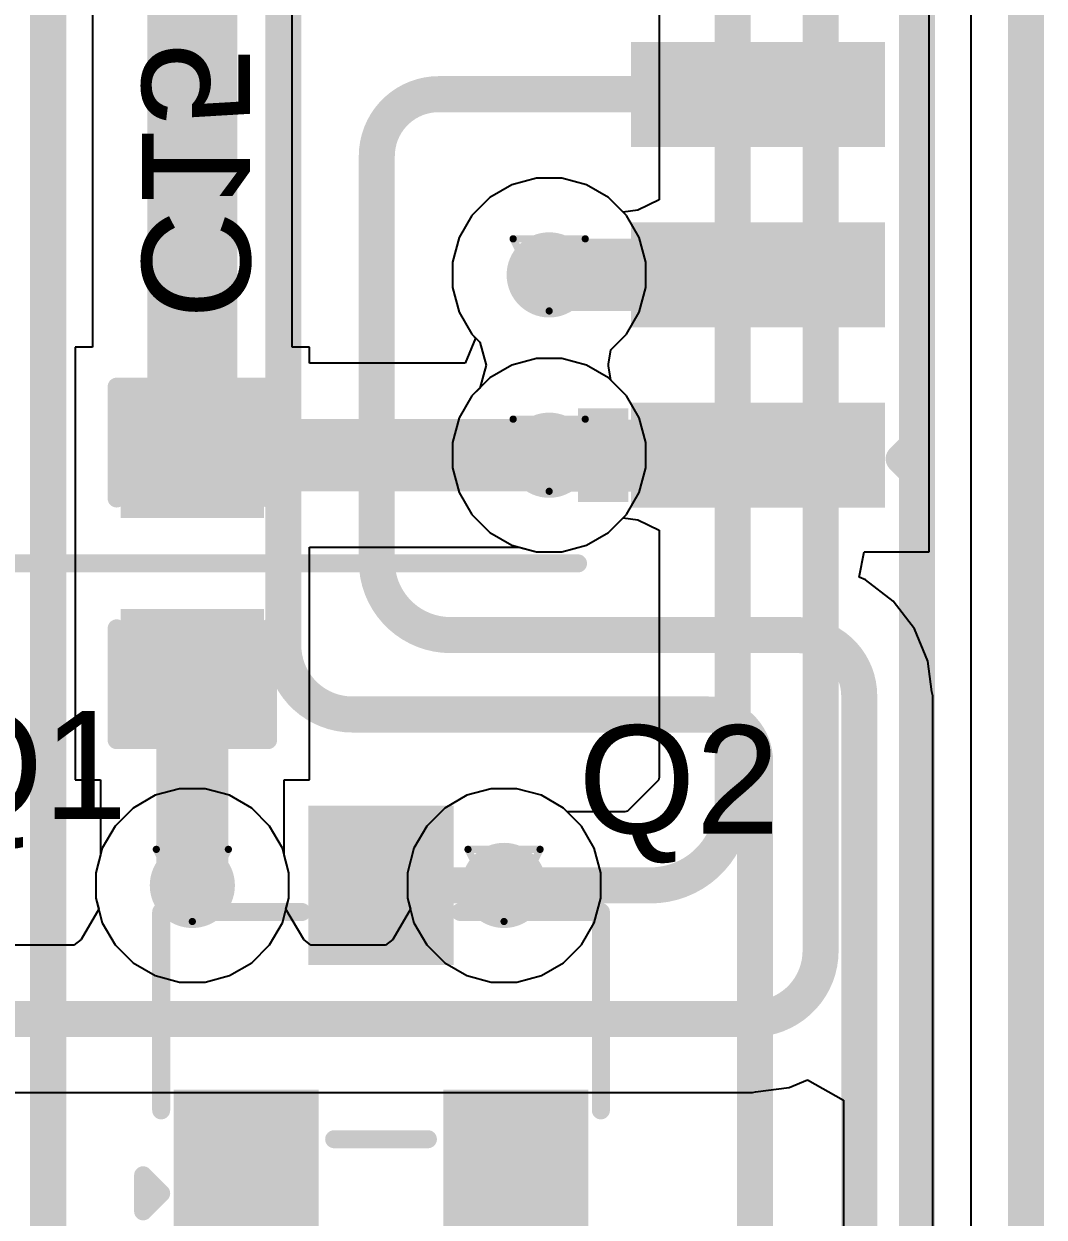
# Model space of a CAD drawing. Header units: inches. Extents: x 0 to 35.2, y -0.7 to 15.9.
# Drawn here: x 2.2652 to 2.5483, y 0.5126 to 0.8435 of the extents above; entities that cross this region are included whole.
import ezdxf

# ---------------------------------------------------------------- set-up
doc = ezdxf.new("R2010")
doc.units = ezdxf.units.IN
doc.header["$MEASUREMENT"] = 0
for name, color, linetype in [('Bottom Layer', 5, 'Continuous'), ('Bottom Overlay', 54, 'Continuous'), ('Bottom Paste', 16, 'Continuous'), ('Bottom Solder', 6, 'Continuous'), ('Drill Drawing', 1, 'Continuous'), ('GND1', 16, 'Continuous'), ('GND2', 76, 'Continuous'), ('Mechanical 6', 56, 'Continuous'), ('Top Layer', 1, 'Continuous'), ('Top Overlay', 2, 'Continuous'), ('Top Paste', 8, 'Continuous'), ('Top Solder', 216, 'Continuous'), ('Via Holes', 16, 'Continuous')]:
    doc.layers.add(name, color=color, linetype=linetype)
doc.styles.add('Arial', font='', dxfattribs={"height": 0.2})
doc.styles.get('Arial').set_extended_font_data('Arial')

# ---------------------------------------------------------------- blocks, each defined once
blk = doc.blocks.new('SOIC_16_300____23')
at = {"layer": 'Top Layer'}
for points in [[(-0.22441, 0.18681), (-0.15945, 0.18681), (-0.15945, 0.16319), (-0.22441, 0.16319)], [(-0.22441, 0.13681), (-0.15945, 0.13681), (-0.15945, 0.11319), (-0.22441, 0.11319)], [(-0.22441, 0.08681), (-0.15945, 0.08681), (-0.15945, 0.06319), (-0.22441, 0.06319)]]:
    blk.add_hatch(color=1, dxfattribs=at).paths.add_polyline_path(points)
at = {"layer": 'Top Overlay'}
blk.add_hatch(color=2, dxfattribs=at).paths.add_polyline_path([(-0.156, 0.162), (-0.142, 0.162), (-0.142, 0.188), (-0.156, 0.188)])
at = {"layer": 'Top Paste'}
for points in [[(-0.22441, 0.18681), (-0.15945, 0.18681), (-0.15945, 0.16319), (-0.22441, 0.16319)], [(-0.22441, 0.13681), (-0.15945, 0.13681), (-0.15945, 0.11319), (-0.22441, 0.11319)], [(-0.22441, 0.08681), (-0.15945, 0.08681), (-0.15945, 0.06319), (-0.22441, 0.06319)]]:
    blk.add_hatch(color=8, dxfattribs=at).paths.add_polyline_path(points)
at = {"layer": 'Top Solder'}
for points in [[(-0.22717, 0.18957), (-0.15669, 0.18957), (-0.15669, 0.16043), (-0.22717, 0.16043)], [(-0.22717, 0.13957), (-0.15669, 0.13957), (-0.15669, 0.11043), (-0.22717, 0.11043)], [(-0.22717, 0.08957), (-0.15669, 0.08957), (-0.15669, 0.06043), (-0.22717, 0.06043)]]:
    blk.add_hatch(color=216, dxfattribs=at).paths.add_polyline_path(points)
at = {"layer": 'Top Overlay'}
for points in [[(0.151, 0.205, 0.005, 0.005, 0), (-0.142, 0.205, 0.005, 0.005, 0)], [(-0.2313, 0.176, 0.00787, 0.00787, 0), (-0.2363, 0.181, 0.00787, 0.00787, 0)], [(-0.2363, 0.181, 0.00787, 0.00787, 0), (-0.2363, 0.171, 0.00787, 0.00787, 0)], [(-0.2313, 0.176, 0.00787, 0.00787, 0), (-0.2363, 0.171, 0.00787, 0.00787, 0)]]:
    blk.add_lwpolyline(points, format="xyseb", dxfattribs=at)
for points in [[(-0.14325, 0.205, 0.0025, 0.0025, 1), (-0.14075, 0.205, 0.0025, 0.0025, 1)], [(-0.23827, 0.181, 0.00394, 0.00394, 1), (-0.23433, 0.181, 0.00394, 0.00394, 1)], [(-0.23827, 0.181, 0.00394, 0.00394, 1), (-0.23433, 0.181, 0.00394, 0.00394, 1)], [(-0.23327, 0.176, 0.00394, 0.00394, 1), (-0.22933, 0.176, 0.00394, 0.00394, 1)], [(-0.23327, 0.176, 0.00394, 0.00394, 1), (-0.22933, 0.176, 0.00394, 0.00394, 1)], [(-0.23827, 0.171, 0.00394, 0.00394, 1), (-0.23433, 0.171, 0.00394, 0.00394, 1)], [(-0.23827, 0.171, 0.00394, 0.00394, 1), (-0.23433, 0.171, 0.00394, 0.00394, 1)]]:
    blk.add_lwpolyline(points, format="xyseb", close=True, dxfattribs=at)
blk = doc.blocks.new('SOT_23_105')
at = {"layer": 'Top Layer'}
for points in [[(-0.01614, 0.05748), (0.01614, 0.05748), (0.01614, 0.02126), (-0.01614, 0.02126)], [(-0.05354, -0.02126), (-0.02126, -0.02126), (-0.02126, -0.05748), (-0.05354, -0.05748)], [(0.02126, -0.02126), (0.05354, -0.02126), (0.05354, -0.05748), (0.02126, -0.05748)]]:
    blk.add_hatch(color=1, dxfattribs=at).paths.add_polyline_path(points)
at = {"layer": 'Top Paste'}
for points in [[(-0.01614, 0.05748), (0.01614, 0.05748), (0.01614, 0.02126), (-0.01614, 0.02126)], [(-0.05354, -0.02126), (-0.02126, -0.02126), (-0.02126, -0.05748), (-0.05354, -0.05748)], [(0.02126, -0.02126), (0.05354, -0.02126), (0.05354, -0.05748), (0.02126, -0.05748)]]:
    blk.add_hatch(color=8, dxfattribs=at).paths.add_polyline_path(points)
at = {"layer": 'Top Solder'}
for points in [[(-0.02014, 0.06148), (0.02014, 0.06148), (0.02014, 0.01726), (-0.02014, 0.01726)], [(-0.05754, -0.01726), (-0.01726, -0.01726), (-0.01726, -0.06148), (-0.05754, -0.06148)], [(0.01726, -0.01726), (0.05754, -0.01726), (0.05754, -0.06148), (0.01726, -0.06148)]]:
    blk.add_hatch(color=216, dxfattribs=at).paths.add_polyline_path(points)
at = {"layer": 'Top Overlay'}
for points in [[(-0.061, -0.023, 0.005, 0.005, 0), (-0.061, 0.032, 0.005, 0.005, 0)], [(-0.061, 0.032, 0.005, 0.005, 0), (-0.022, 0.032, 0.005, 0.005, 0)], [(0.022, 0.032, 0.005, 0.005, 0), (0.061, 0.032, 0.005, 0.005, 0)], [(0.061, -0.023, 0.005, 0.005, 0), (0.061, 0.032, 0.005, 0.005, 0)], [(-0.013, -0.031, 0.005, 0.005, 0), (0.013, -0.031, 0.005, 0.005, 0)], [(-0.066, -0.041, 0.005, 0.005, 0), (-0.061, -0.046, 0.005, 0.005, 0)], [(-0.066, -0.051, 0.005, 0.005, 0), (-0.066, -0.041, 0.005, 0.005, 0)], [(-0.066, -0.051, 0.005, 0.005, 0), (-0.061, -0.046, 0.005, 0.005, 0)]]:
    blk.add_lwpolyline(points, format="xyseb", dxfattribs=at)
for points in [[(-0.06225, 0.032, 0.0025, 0.0025, 1), (-0.05975, 0.032, 0.0025, 0.0025, 1)], [(-0.06225, 0.032, 0.0025, 0.0025, 1), (-0.05975, 0.032, 0.0025, 0.0025, 1)], [(-0.02325, 0.032, 0.0025, 0.0025, 1), (-0.02075, 0.032, 0.0025, 0.0025, 1)], [(0.02075, 0.032, 0.0025, 0.0025, 1), (0.02325, 0.032, 0.0025, 0.0025, 1)], [(0.05975, 0.032, 0.0025, 0.0025, 1), (0.06225, 0.032, 0.0025, 0.0025, 1)], [(0.05975, 0.032, 0.0025, 0.0025, 1), (0.06225, 0.032, 0.0025, 0.0025, 1)], [(-0.06225, -0.023, 0.0025, 0.0025, 1), (-0.05975, -0.023, 0.0025, 0.0025, 1)], [(0.05975, -0.023, 0.0025, 0.0025, 1), (0.06225, -0.023, 0.0025, 0.0025, 1)], [(-0.01425, -0.031, 0.0025, 0.0025, 1), (-0.01175, -0.031, 0.0025, 0.0025, 1)], [(0.01175, -0.031, 0.0025, 0.0025, 1), (0.01425, -0.031, 0.0025, 0.0025, 1)], [(-0.06725, -0.041, 0.0025, 0.0025, 1), (-0.06475, -0.041, 0.0025, 0.0025, 1)], [(-0.06725, -0.041, 0.0025, 0.0025, 1), (-0.06475, -0.041, 0.0025, 0.0025, 1)], [(-0.06225, -0.046, 0.0025, 0.0025, 1), (-0.05975, -0.046, 0.0025, 0.0025, 1)], [(-0.06225, -0.046, 0.0025, 0.0025, 1), (-0.05975, -0.046, 0.0025, 0.0025, 1)], [(-0.06725, -0.051, 0.0025, 0.0025, 1), (-0.06475, -0.051, 0.0025, 0.0025, 1)], [(-0.06725, -0.051, 0.0025, 0.0025, 1), (-0.06475, -0.051, 0.0025, 0.0025, 1)]]:
    blk.add_lwpolyline(points, format="xyseb", close=True, dxfattribs=at)
blk = doc.blocks.new('C___0603_B_173')
at = {"layer": 'Bottom Layer'}
for points in [[(-0.045, -0.0175), (-0.045, 0.0175), (-0.015, 0.0175), (-0.015, -0.0175)], [(0.015, -0.0175), (0.015, 0.0175), (0.045, 0.0175), (0.045, -0.0175)]]:
    blk.add_hatch(color=5, dxfattribs=at).paths.add_polyline_path(points)
at = {"layer": 'Bottom Paste'}
for points in [[(-0.045, -0.0175), (-0.045, 0.0175), (-0.015, 0.0175), (-0.015, -0.0175)], [(0.015, -0.0175), (0.015, 0.0175), (0.045, 0.0175), (0.045, -0.0175)]]:
    blk.add_hatch(color=16, dxfattribs=at).paths.add_polyline_path(points)
at = {"layer": 'Bottom Solder'}
for points in [[(-0.04736, -0.01986), (-0.04736, 0.01986), (-0.01264, 0.01986), (-0.01264, -0.01986)], [(0.01264, -0.01986), (0.01264, 0.01986), (0.04736, 0.01986), (0.04736, -0.01986)]]:
    blk.add_hatch(color=6, dxfattribs=at).paths.add_polyline_path(points)
at = {"layer": 'Bottom Overlay'}
for points in [[(-0.049, 0.021, 0.005, 0.005, 0), (-0.049, -0.021, 0.005, 0.005, 0)], [(-0.049, 0.021, 0.005, 0.005, 0), (-0.018, 0.021, 0.005, 0.005, 0)], [(0.018, 0.021, 0.005, 0.005, 0), (0.049, 0.021, 0.005, 0.005, 0)], [(0.049, 0.021, 0.005, 0.005, 0), (0.049, -0.021, 0.005, 0.005, 0)], [(-0.049, -0.021, 0.005, 0.005, 0), (-0.018, -0.021, 0.005, 0.005, 0)], [(0.018, -0.021, 0.005, 0.005, 0), (0.049, -0.021, 0.005, 0.005, 0)]]:
    blk.add_lwpolyline(points, format="xyseb", dxfattribs=at)
for points in [[(-0.05025, 0.021, 0.0025, 0.0025, 1), (-0.04775, 0.021, 0.0025, 0.0025, 1)], [(-0.05025, 0.021, 0.0025, 0.0025, 1), (-0.04775, 0.021, 0.0025, 0.0025, 1)], [(-0.01925, 0.021, 0.0025, 0.0025, 1), (-0.01675, 0.021, 0.0025, 0.0025, 1)], [(0.01675, 0.021, 0.0025, 0.0025, 1), (0.01925, 0.021, 0.0025, 0.0025, 1)], [(0.04775, 0.021, 0.0025, 0.0025, 1), (0.05025, 0.021, 0.0025, 0.0025, 1)], [(0.04775, 0.021, 0.0025, 0.0025, 1), (0.05025, 0.021, 0.0025, 0.0025, 1)], [(-0.05025, -0.021, 0.0025, 0.0025, 1), (-0.04775, -0.021, 0.0025, 0.0025, 1)], [(-0.05025, -0.021, 0.0025, 0.0025, 1), (-0.04775, -0.021, 0.0025, 0.0025, 1)], [(-0.01925, -0.021, 0.0025, 0.0025, 1), (-0.01675, -0.021, 0.0025, 0.0025, 1)], [(0.01675, -0.021, 0.0025, 0.0025, 1), (0.01925, -0.021, 0.0025, 0.0025, 1)], [(0.04775, -0.021, 0.0025, 0.0025, 1), (0.05025, -0.021, 0.0025, 0.0025, 1)], [(0.04775, -0.021, 0.0025, 0.0025, 1), (0.05025, -0.021, 0.0025, 0.0025, 1)]]:
    blk.add_lwpolyline(points, format="xyseb", close=True, dxfattribs=at)

msp = doc.modelspace()

# ---------------------------------------------------------------- hatches: boundary and pattern name
at = {"layer": 'Bottom Layer'}
h = msp.add_hatch(color=5, dxfattribs=at)
edge = h.paths.add_edge_path()
edge.add_arc((2.41098, 0.77389), 0.01181, 0, 360)
h = msp.add_hatch(color=5, dxfattribs=at)
edge = h.paths.add_edge_path()
edge.add_arc((2.41098, 0.72389), 0.01181, 0, 360)
h = msp.add_hatch(color=5, dxfattribs=at)
edge = h.paths.add_edge_path()
edge.add_arc((2.31197, 0.60461), 0.01181, 0, 360)
h = msp.add_hatch(color=5, dxfattribs=at)
edge = h.paths.add_edge_path()
edge.add_arc((2.39845, 0.60461), 0.01181, 0, 360)
at = {"layer": 'GND1'}
h = msp.add_hatch(color=16, dxfattribs=at)
edge = h.paths.add_edge_path()
edge.add_arc((2.41098, 0.77389), 0.01181, 0, 360)
h = msp.add_hatch(color=16, dxfattribs=at)
edge = h.paths.add_edge_path()
edge.add_arc((2.41098, 0.72389), 0.01181, 0, 360)
h = msp.add_hatch(color=16, dxfattribs=at)
edge = h.paths.add_edge_path()
edge.add_arc((2.31197, 0.60461), 0.01181, 0, 360)
h = msp.add_hatch(color=16, dxfattribs=at)
edge = h.paths.add_edge_path()
edge.add_arc((2.39845, 0.60461), 0.01181, 0, 360)
at = {"layer": 'GND2'}
h = msp.add_hatch(color=76, dxfattribs=at)
edge = h.paths.add_edge_path()
edge.add_arc((2.41098, 0.77389), 0.01181, 0, 360)
h = msp.add_hatch(color=76, dxfattribs=at)
edge = h.paths.add_edge_path()
edge.add_arc((2.41098, 0.72389), 0.01181, 0, 360)
h = msp.add_hatch(color=76, dxfattribs=at)
edge = h.paths.add_edge_path()
edge.add_arc((2.31197, 0.60461), 0.01181, 0, 360)
h = msp.add_hatch(color=76, dxfattribs=at)
edge = h.paths.add_edge_path()
edge.add_arc((2.39845, 0.60461), 0.01181, 0, 360)
at = {"layer": 'Top Layer'}
h = msp.add_hatch(color=1, dxfattribs=at)
edge = h.paths.add_edge_path()
edge.add_arc((2.41098, 0.77389), 0.01181, 0, 360)
h = msp.add_hatch(color=1, dxfattribs=at)
edge = h.paths.add_edge_path()
edge.add_arc((2.41098, 0.72389), 0.01181, 0, 360)
h = msp.add_hatch(color=1, dxfattribs=at)
edge = h.paths.add_edge_path()
edge.add_arc((2.31197, 0.60461), 0.01181, 0, 360)
h = msp.add_hatch(color=1, dxfattribs=at)
edge = h.paths.add_edge_path()
edge.add_arc((2.39845, 0.60461), 0.01181, 0, 360)
msp.add_hatch(color=1, dxfattribs=at).paths.add_polyline_path([(2.3966, 0.46088), (2.4146, 0.46088), (2.4146, 0.52553), (2.3966, 0.52553)])
at = {"layer": 'Via Holes'}
h = msp.add_hatch(color=7, dxfattribs=at)
edge = h.paths.add_edge_path()
edge.add_arc((2.41098, 0.77389), 0.00591, 0, 360)
h = msp.add_hatch(color=7, dxfattribs=at)
edge = h.paths.add_edge_path()
edge.add_arc((2.41098, 0.72389), 0.00591, 0, 360)
h = msp.add_hatch(color=7, dxfattribs=at)
edge = h.paths.add_edge_path()
edge.add_arc((2.31197, 0.60461), 0.00591, 0, 360)
h = msp.add_hatch(color=7, dxfattribs=at)
edge = h.paths.add_edge_path()
edge.add_arc((2.39845, 0.60461), 0.00591, 0, 360)

# ---------------------------------------------------------------- linework, layer by layer
at = {"layer": 'Bottom Layer'}
for p, q in [((2.52801, 1.25446), (2.52801, 0.4129)), ((2.28423, 0.99139), (2.28423, 0.75389)), ((2.33971, 0.75389), (2.33971, 0.99139)), ((2.40745, 0.8007), (2.40063, 0.79888)), ((2.41451, 0.8007), (2.40745, 0.8007)), ((2.42133, 0.79888), (2.41451, 0.8007)), ((2.40063, 0.79888), (2.39452, 0.79535)), ((2.42744, 0.79535), (2.42133, 0.79888)), ((2.39452, 0.79535), (2.38952, 0.79036)), ((2.43243, 0.79036), (2.42744, 0.79535)), ((2.38952, 0.79036), (2.38599, 0.78424)), ((2.43596, 0.78424), (2.43243, 0.79036)), ((2.38599, 0.78424), (2.38417, 0.77742)), ((2.43779, 0.77742), (2.43596, 0.78424)), ((2.38417, 0.77742), (2.38417, 0.77036)), ((2.43779, 0.77036), (2.43779, 0.77742)), ((2.38417, 0.77036), (2.38599, 0.76355)), ((2.43596, 0.76355), (2.43779, 0.77036)), ((2.38599, 0.76355), (2.38952, 0.75743)), ((2.43243, 0.75743), (2.43596, 0.76355)), ((2.39057, 0.75638), (2.38767, 0.74938)), ((2.38952, 0.75743), (2.39057, 0.75638)), ((2.42807, 0.75307), (2.43243, 0.75743)), ((2.28423, 0.75389), (2.27947, 0.75389)), ((2.27947, 0.75389), (2.27947, 0.69389)), ((2.34447, 0.75389), (2.33971, 0.75389)), ((2.34447, 0.74938), (2.34447, 0.75389)), ((2.42744, 0.74916), (2.42807, 0.75307)), ((2.38767, 0.74938), (2.34447, 0.74938)), ((2.42744, 0.74863), (2.42744, 0.74916)), ((2.42807, 0.74472), (2.42744, 0.74863)), ((2.43243, 0.74036), (2.42807, 0.74472)), ((2.43596, 0.73424), (2.43243, 0.74036)), ((2.43779, 0.72742), (2.43596, 0.73424)), ((2.43779, 0.72036), (2.43779, 0.72742)), ((2.43596, 0.71354), (2.43779, 0.72036)), ((2.43243, 0.70743), (2.43596, 0.71354)), ((2.42744, 0.70244), (2.43243, 0.70743)), ((2.42133, 0.69891), (2.42744, 0.70244)), ((2.34447, 0.63389), (2.34447, 0.6984)), ((2.34447, 0.6984), (2.40252, 0.6984)), ((2.40252, 0.6984), (2.40745, 0.69708)), ((2.41451, 0.69708), (2.42133, 0.69891)), ((2.40745, 0.69708), (2.41451, 0.69708)), ((2.27947, 0.69389), (2.27947, 0.63389)), ((2.27947, 0.63389), (2.28648, 0.63389)), ((2.28648, 0.63389), (2.28648, 0.61307)), ((2.33746, 0.61307), (2.33746, 0.63389)), ((2.33746, 0.63389), (2.34447, 0.63389)), ((2.3881, 0.62959), (2.38198, 0.62606)), ((2.39492, 0.63142), (2.3881, 0.62959)), ((2.40198, 0.63142), (2.39492, 0.63142)), ((2.4088, 0.62959), (2.40198, 0.63142)), ((2.41491, 0.62606), (2.4088, 0.62959)), ((2.38198, 0.62606), (2.37699, 0.62107)), ((2.4199, 0.62107), (2.41491, 0.62606)), ((2.37699, 0.62107), (2.37346, 0.61496)), ((2.42343, 0.61496), (2.4199, 0.62107)), ((2.28648, 0.61307), (2.28516, 0.60814)), ((2.33878, 0.60814), (2.33746, 0.61307)), ((2.37346, 0.61496), (2.37164, 0.60814)), ((2.42526, 0.60814), (2.42343, 0.61496)), ((2.28516, 0.60814), (2.28516, 0.60108)), ((2.33878, 0.60108), (2.33878, 0.60814)), ((2.37164, 0.60814), (2.37164, 0.60108)), ((2.42526, 0.60108), (2.42526, 0.60814)), ((2.28516, 0.60108), (2.28698, 0.59426)), ((2.33695, 0.59426), (2.33878, 0.60108)), ((2.37164, 0.60108), (2.37346, 0.59426)), ((2.42343, 0.59426), (2.42526, 0.60108)), ((2.28698, 0.59426), (2.29051, 0.58814)), ((2.33342, 0.58814), (2.33695, 0.59426)), ((2.37346, 0.59426), (2.37699, 0.58814)), ((2.4199, 0.58814), (2.42343, 0.59426)), ((2.29051, 0.58814), (2.29551, 0.58315)), ((2.32843, 0.58315), (2.33342, 0.58814)), ((2.37699, 0.58814), (2.38198, 0.58315)), ((2.41491, 0.58315), (2.4199, 0.58814)), ((2.29551, 0.58315), (2.30162, 0.57962)), ((2.32232, 0.57962), (2.32843, 0.58315)), ((2.38198, 0.58315), (2.3881, 0.57962)), ((2.4088, 0.57962), (2.41491, 0.58315)), ((2.30162, 0.57962), (2.30844, 0.5778)), ((2.3155, 0.5778), (2.32232, 0.57962)), ((2.3881, 0.57962), (2.39492, 0.5778)), ((2.40198, 0.5778), (2.4088, 0.57962)), ((2.30844, 0.5778), (2.3155, 0.5778)), ((2.39492, 0.5778), (2.40198, 0.5778))]:
    msp.add_line(p, q, dxfattribs=at)
for points in [[(2.31197, 0.72389, 0.025, 0.025, 0), (2.31197, 1.02389, 0.025, 0.025, 0)], [(2.31197, 0.72389, 0.02, 0.02, 0), (2.41098, 0.72389, 0.02, 0.02, 0)], [(2.31197, 0.60461, 0.02, 0.02, 0), (2.31197, 0.66389, 0.02, 0.02, 0)]]:
    msp.add_lwpolyline(points, format="xyseb", dxfattribs=at)
for points in [[(2.30572, 0.72389, 0.0125, 0.0125, 1), (2.31822, 0.72389, 0.0125, 0.0125, 1)], [(2.30697, 0.72389, 0.01, 0.01, 1), (2.31697, 0.72389, 0.01, 0.01, 1)], [(2.40598, 0.72389, 0.01, 0.01, 1), (2.41598, 0.72389, 0.01, 0.01, 1)], [(2.30697, 0.66389, 0.01, 0.01, 1), (2.31697, 0.66389, 0.01, 0.01, 1)], [(2.30697, 0.60461, 0.01, 0.01, 1), (2.31697, 0.60461, 0.01, 0.01, 1)]]:
    msp.add_lwpolyline(points, format="xyseb", close=True, dxfattribs=at)
at = {"layer": 'Drill Drawing'}
for points in [[(2.40098, 0.78389, 0.002, 0.002, 0), (2.42098, 0.78389, 0.002, 0.002, 0)], [(2.40098, 0.78389, 0.002, 0.002, 0), (2.41098, 0.76389, 0.002, 0.002, 0)], [(2.41098, 0.76389, 0.002, 0.002, 0), (2.42098, 0.78389, 0.002, 0.002, 0)], [(2.40098, 0.73389, 0.002, 0.002, 0), (2.42098, 0.73389, 0.002, 0.002, 0)], [(2.40098, 0.73389, 0.002, 0.002, 0), (2.41098, 0.71389, 0.002, 0.002, 0)], [(2.41098, 0.71389, 0.002, 0.002, 0), (2.42098, 0.73389, 0.002, 0.002, 0)], [(2.30197, 0.61461, 0.002, 0.002, 0), (2.32197, 0.61461, 0.002, 0.002, 0)], [(2.30197, 0.61461, 0.002, 0.002, 0), (2.31197, 0.59461, 0.002, 0.002, 0)], [(2.31197, 0.59461, 0.002, 0.002, 0), (2.32197, 0.61461, 0.002, 0.002, 0)], [(2.38845, 0.61461, 0.002, 0.002, 0), (2.40845, 0.61461, 0.002, 0.002, 0)], [(2.38845, 0.61461, 0.002, 0.002, 0), (2.39845, 0.59461, 0.002, 0.002, 0)], [(2.39845, 0.59461, 0.002, 0.002, 0), (2.40845, 0.61461, 0.002, 0.002, 0)]]:
    msp.add_lwpolyline(points, format="xyseb", dxfattribs=at)
for points in [[(2.40048, 0.78389, 0.001, 0.001, 1), (2.40148, 0.78389, 0.001, 0.001, 1)], [(2.40048, 0.78389, 0.001, 0.001, 1), (2.40148, 0.78389, 0.001, 0.001, 1)], [(2.42048, 0.78389, 0.001, 0.001, 1), (2.42148, 0.78389, 0.001, 0.001, 1)], [(2.42048, 0.78389, 0.001, 0.001, 1), (2.42148, 0.78389, 0.001, 0.001, 1)], [(2.41048, 0.76389, 0.001, 0.001, 1), (2.41148, 0.76389, 0.001, 0.001, 1)], [(2.41048, 0.76389, 0.001, 0.001, 1), (2.41148, 0.76389, 0.001, 0.001, 1)], [(2.40048, 0.73389, 0.001, 0.001, 1), (2.40148, 0.73389, 0.001, 0.001, 1)], [(2.40048, 0.73389, 0.001, 0.001, 1), (2.40148, 0.73389, 0.001, 0.001, 1)], [(2.42048, 0.73389, 0.001, 0.001, 1), (2.42148, 0.73389, 0.001, 0.001, 1)], [(2.42048, 0.73389, 0.001, 0.001, 1), (2.42148, 0.73389, 0.001, 0.001, 1)], [(2.41048, 0.71389, 0.001, 0.001, 1), (2.41148, 0.71389, 0.001, 0.001, 1)], [(2.41048, 0.71389, 0.001, 0.001, 1), (2.41148, 0.71389, 0.001, 0.001, 1)], [(2.30147, 0.61461, 0.001, 0.001, 1), (2.30247, 0.61461, 0.001, 0.001, 1)], [(2.30147, 0.61461, 0.001, 0.001, 1), (2.30247, 0.61461, 0.001, 0.001, 1)], [(2.32147, 0.61461, 0.001, 0.001, 1), (2.32247, 0.61461, 0.001, 0.001, 1)], [(2.32147, 0.61461, 0.001, 0.001, 1), (2.32247, 0.61461, 0.001, 0.001, 1)], [(2.38795, 0.61461, 0.001, 0.001, 1), (2.38895, 0.61461, 0.001, 0.001, 1)], [(2.38795, 0.61461, 0.001, 0.001, 1), (2.38895, 0.61461, 0.001, 0.001, 1)], [(2.40795, 0.61461, 0.001, 0.001, 1), (2.40895, 0.61461, 0.001, 0.001, 1)], [(2.40795, 0.61461, 0.001, 0.001, 1), (2.40895, 0.61461, 0.001, 0.001, 1)], [(2.31147, 0.59461, 0.001, 0.001, 1), (2.31247, 0.59461, 0.001, 0.001, 1)], [(2.31147, 0.59461, 0.001, 0.001, 1), (2.31247, 0.59461, 0.001, 0.001, 1)], [(2.39795, 0.59461, 0.001, 0.001, 1), (2.39895, 0.59461, 0.001, 0.001, 1)], [(2.39795, 0.59461, 0.001, 0.001, 1), (2.39895, 0.59461, 0.001, 0.001, 1)]]:
    msp.add_lwpolyline(points, format="xyseb", close=True, dxfattribs=at)
at = {"layer": 'GND1'}
for p, q in [((2.52801, 1.25707), (2.52801, 0.4189)), ((2.40063, 0.74888), (2.39452, 0.74535)), ((2.40745, 0.7507), (2.40063, 0.74888)), ((2.41451, 0.7507), (2.40745, 0.7507)), ((2.42133, 0.74888), (2.41451, 0.7507)), ((2.42744, 0.74535), (2.42133, 0.74888)), ((2.39452, 0.74535), (2.38952, 0.74036)), ((2.43243, 0.74036), (2.42744, 0.74535)), ((2.38952, 0.74036), (2.38599, 0.73424)), ((2.43596, 0.73424), (2.43243, 0.74036)), ((2.38599, 0.73424), (2.38417, 0.72742)), ((2.43779, 0.72742), (2.43596, 0.73424)), ((2.38417, 0.72742), (2.38417, 0.72036)), ((2.43779, 0.72036), (2.43779, 0.72742)), ((2.38417, 0.72036), (2.38599, 0.71354)), ((2.43596, 0.71354), (2.43779, 0.72036)), ((2.38599, 0.71354), (2.38952, 0.70743)), ((2.43243, 0.70743), (2.43596, 0.71354)), ((2.38952, 0.70743), (2.39452, 0.70244)), ((2.42744, 0.70244), (2.43243, 0.70743)), ((2.39452, 0.70244), (2.40063, 0.69891)), ((2.42133, 0.69891), (2.42744, 0.70244)), ((2.40063, 0.69891), (2.40745, 0.69708)), ((2.41451, 0.69708), (2.42133, 0.69891)), ((2.40745, 0.69708), (2.41451, 0.69708)), ((2.3881, 0.62959), (2.38198, 0.62606)), ((2.39492, 0.63142), (2.3881, 0.62959)), ((2.40198, 0.63142), (2.39492, 0.63142)), ((2.4088, 0.62959), (2.40198, 0.63142)), ((2.41491, 0.62606), (2.4088, 0.62959)), ((2.38198, 0.62606), (2.37699, 0.62107)), ((2.4199, 0.62107), (2.41491, 0.62606)), ((2.37699, 0.62107), (2.37346, 0.61496)), ((2.42343, 0.61496), (2.4199, 0.62107)), ((2.37346, 0.61496), (2.37164, 0.60814)), ((2.42526, 0.60814), (2.42343, 0.61496)), ((2.37164, 0.60814), (2.37164, 0.60108)), ((2.42526, 0.60108), (2.42526, 0.60814)), ((2.37164, 0.60108), (2.37346, 0.59426)), ((2.42343, 0.59426), (2.42526, 0.60108)), ((2.37346, 0.59426), (2.37699, 0.58814)), ((2.4199, 0.58814), (2.42343, 0.59426)), ((2.37699, 0.58814), (2.38198, 0.58315)), ((2.41491, 0.58315), (2.4199, 0.58814)), ((2.38198, 0.58315), (2.3881, 0.57962)), ((2.4088, 0.57962), (2.41491, 0.58315)), ((2.3881, 0.57962), (2.39492, 0.5778)), ((2.40198, 0.5778), (2.4088, 0.57962)), ((2.39492, 0.5778), (2.40198, 0.5778))]:
    msp.add_line(p, q, dxfattribs=at)
at = {"layer": 'GND2'}
for p, q in [((2.44149, 0.90313), (2.44149, 0.79466)), ((2.40745, 0.8007), (2.40063, 0.79888)), ((2.41451, 0.8007), (2.40745, 0.8007)), ((2.42133, 0.79888), (2.41451, 0.8007)), ((2.40063, 0.79888), (2.39452, 0.79535)), ((2.42744, 0.79535), (2.42133, 0.79888)), ((2.39452, 0.79535), (2.38952, 0.79036)), ((2.43149, 0.79129), (2.42744, 0.79535)), ((2.44149, 0.79466), (2.43553, 0.79183)), ((2.43553, 0.79183), (2.43149, 0.79129)), ((2.38952, 0.79036), (2.38599, 0.78424)), ((2.38599, 0.78424), (2.38417, 0.77742)), ((2.38417, 0.77742), (2.38417, 0.77036)), ((2.38417, 0.77036), (2.38599, 0.76355)), ((2.38599, 0.76355), (2.38952, 0.75743)), ((2.38952, 0.75743), (2.39169, 0.75526)), ((2.39169, 0.75526), (2.3935, 0.74889)), ((2.3935, 0.74889), (2.39169, 0.74252)), ((2.39169, 0.74252), (2.38952, 0.74036)), ((2.38952, 0.74036), (2.38599, 0.73424)), ((2.38599, 0.73424), (2.38417, 0.72742)), ((2.38417, 0.72742), (2.38417, 0.72036)), ((2.38417, 0.72036), (2.38599, 0.71354)), ((2.38599, 0.71354), (2.38952, 0.70743)), ((2.38952, 0.70743), (2.39452, 0.70244)), ((2.42744, 0.70244), (2.43149, 0.70649)), ((2.43149, 0.70649), (2.43553, 0.70596)), ((2.43553, 0.70596), (2.44149, 0.70313)), ((2.39452, 0.70244), (2.40063, 0.69891)), ((2.42133, 0.69891), (2.42744, 0.70244)), ((2.44149, 0.70313), (2.44149, 0.63456)), ((2.40063, 0.69891), (2.40745, 0.69708)), ((2.41451, 0.69708), (2.42133, 0.69891)), ((2.40745, 0.69708), (2.41451, 0.69708)), ((2.4413, 0.63381), (2.43269, 0.62519)), ((2.44149, 0.63456), (2.4413, 0.63381)), ((2.30162, 0.62959), (2.29551, 0.62606)), ((2.30844, 0.63142), (2.30162, 0.62959)), ((2.3155, 0.63142), (2.30844, 0.63142)), ((2.32232, 0.62959), (2.3155, 0.63142)), ((2.32843, 0.62606), (2.32232, 0.62959)), ((2.3881, 0.62959), (2.38198, 0.62606)), ((2.39492, 0.63142), (2.3881, 0.62959)), ((2.40198, 0.63142), (2.39492, 0.63142)), ((2.4088, 0.62959), (2.40198, 0.63142)), ((2.41491, 0.62606), (2.4088, 0.62959)), ((2.29551, 0.62606), (2.29051, 0.62107)), ((2.33342, 0.62107), (2.32843, 0.62606)), ((2.38198, 0.62606), (2.37699, 0.62107)), ((2.41597, 0.625), (2.41491, 0.62606)), ((2.43194, 0.625), (2.41597, 0.625)), ((2.43269, 0.62519), (2.43194, 0.625)), ((2.29051, 0.62107), (2.28698, 0.61496)), ((2.33695, 0.61496), (2.33342, 0.62107)), ((2.37699, 0.62107), (2.37346, 0.61496)), ((2.28698, 0.61496), (2.28516, 0.60814)), ((2.33878, 0.60814), (2.33695, 0.61496)), ((2.37346, 0.61496), (2.37164, 0.60814)), ((2.28516, 0.60814), (2.28516, 0.60108)), ((2.33878, 0.60108), (2.33878, 0.60814)), ((2.37164, 0.60814), (2.37164, 0.60108)), ((2.28516, 0.60108), (2.28598, 0.598)), ((2.33795, 0.598), (2.33878, 0.60108)), ((2.37164, 0.60108), (2.37246, 0.598)), ((2.28598, 0.598), (2.28108, 0.58959)), ((2.34286, 0.58959), (2.33795, 0.598)), ((2.37246, 0.598), (2.36756, 0.58959)), ((2.28108, 0.58959), (2.27905, 0.588)), ((2.34488, 0.588), (2.34286, 0.58959)), ((2.36756, 0.58959), (2.36553, 0.588)), ((2.27905, 0.588), (2.21574, 0.588)), ((2.36553, 0.588), (2.34488, 0.588)), ((2.47756, 0.5486), (2.48261, 0.5507)), ((2.48261, 0.5507), (2.49261, 0.54505)), ((2.21574, 0.54721), (2.46741, 0.54721)), ((2.46741, 0.54721), (2.46825, 0.54738)), ((2.46825, 0.54738), (2.47756, 0.5486)), ((2.49261, 0.54505), (2.49261, 0.44016))]:
    msp.add_line(p, q, dxfattribs=at)
for points in [[(2.48628, 2.76297, 0.01, 0.01, 0), (2.48628, 0.58648, 0.01, 0.01, 0)], [(2.46189, 2.72901, 0.01, 0.01, 0), (2.46189, 0.62742, 0.01, 0.01, 0)], [(2.513, 0.44016, 0.01, 0.01, 0), (2.513, 2.63598, 0.01, 0.01, 0)], [(2.46189, 0.62742, 0.01, 0.01, -0.414214), (2.43907, 0.60461, 0.01, 0.01, 0)], [(2.39845, 0.60461, 0.01, 0.01, 0), (2.43907, 0.60461, 0.01, 0.01, 0)], [(2.48628, 0.58648, 0.01, 0.01, -0.414214), (2.46741, 0.5676, 0.01, 0.01, 0)], [(2.19821, 0.5676, 0.01, 0.01, 0), (2.46741, 0.5676, 0.01, 0.01, 0)]]:
    msp.add_lwpolyline(points, format="xyseb", dxfattribs=at)
for points in [[(2.45939, 0.62742, 0.005, 0.005, 1), (2.46439, 0.62742, 0.005, 0.005, 1)], [(2.45939, 0.62742, 0.005, 0.005, 1), (2.46439, 0.62742, 0.005, 0.005, 1)], [(2.39595, 0.60461, 0.005, 0.005, 1), (2.40095, 0.60461, 0.005, 0.005, 1)], [(2.43657, 0.60461, 0.005, 0.005, 1), (2.44157, 0.60461, 0.005, 0.005, 1)], [(2.43657, 0.60461, 0.005, 0.005, 1), (2.44157, 0.60461, 0.005, 0.005, 1)], [(2.48378, 0.58648, 0.005, 0.005, 1), (2.48878, 0.58648, 0.005, 0.005, 1)], [(2.48378, 0.58648, 0.005, 0.005, 1), (2.48878, 0.58648, 0.005, 0.005, 1)], [(2.46491, 0.5676, 0.005, 0.005, 1), (2.46991, 0.5676, 0.005, 0.005, 1)], [(2.46491, 0.5676, 0.005, 0.005, 1), (2.46991, 0.5676, 0.005, 0.005, 1)]]:
    msp.add_lwpolyline(points, format="xyseb", close=True, dxfattribs=at)
at = {"layer": 'Mechanical 6'}
msp.add_lwpolyline([(2.54331, 0, 0.01, 0.01, 0), (2.54331, 3.2874, 0.01, 0.01, 0)], format="xyseb", dxfattribs=at)
at = {"layer": 'Top Layer'}
for p, q in [((2.52801, 1.25121), (2.52801, 0.4129)), ((2.51638, 0.79708), (2.51638, 0.84708)), ((2.51638, 0.74708), (2.51638, 0.79708)), ((2.51638, 0.69708), (2.51638, 0.74708)), ((2.49697, 0.69008), (2.49836, 0.69708)), ((2.49836, 0.69708), (2.51638, 0.69708)), ((2.49872, 0.68936), (2.49697, 0.69008)), ((2.50642, 0.68345), (2.49872, 0.68936)), ((2.51234, 0.67574), (2.50642, 0.68345)), ((2.51605, 0.66677), (2.51234, 0.67574)), ((2.51717, 0.65824), (2.51605, 0.66677)), ((2.51739, 0.65715), (2.51717, 0.65824)), ((2.51739, 0.41652), (2.51739, 0.65715))]:
    msp.add_line(p, q, dxfattribs=at)
for points in [[(2.27197, 0.38083, 0.01, 0.01, 0), (2.27197, 0.95048, 0.01, 0.01, 0)], [(2.3372, 0.6712, 0.01, 0.01, 0), (2.3372, 0.85505, 0.01, 0.01, 0)], [(2.36315, 0.80684, 0.01, 0.01, -0.414214), (2.38031, 0.824, 0.01, 0.01, 0)], [(2.38031, 0.824, 0.01, 0.01, 0), (2.4689, 0.824, 0.01, 0.01, 0)], [(2.4689, 0.82389, 0.01, 0.01, 0), (2.4689, 0.824, 0.01, 0.01, 0)], [(2.36315, 0.69447, 0.01, 0.01, 0), (2.36315, 0.80684, 0.01, 0.01, 0)], [(2.41098, 0.77389, 0.02, 0.02, 0), (2.4689, 0.77389, 0.02, 0.02, 0)], [(2.41098, 0.72376, 0.02, 0.02, 0), (2.4689, 0.72376, 0.02, 0.02, 0)], [(2.3836, 0.67402, 0.01, 0.01, -0.414214), (2.36315, 0.69447, 0.01, 0.01, 0)], [(2.3836, 0.67402, 0.01, 0.01, 0), (2.48012, 0.67402, 0.01, 0.01, 0)], [(2.48012, 0.67402, 0.01, 0.01, -0.414214), (2.497, 0.65715, 0.01, 0.01, 0)], [(2.35639, 0.652, 0.01, 0.01, -0.414214), (2.3372, 0.6712, 0.01, 0.01, 0)], [(2.497, 0.399, 0.01, 0.01, 0), (2.497, 0.65715, 0.01, 0.01, 0)], [(2.35639, 0.652, 0.01, 0.01, 0), (2.45503, 0.652, 0.01, 0.01, 0)], [(2.45503, 0.652, 0.01, 0.01, -0.414214), (2.46812, 0.63891, 0.01, 0.01, 0)], [(2.46812, 0.26793, 0.01, 0.01, 0), (2.46812, 0.63891, 0.01, 0.01, 0)], [(2.36432, 0.60461, 0.01, 0.01, 0), (2.39845, 0.60461, 0.01, 0.01, 0)], [(2.32692, 0.4775, 0.015, 0.015, 0), (2.32692, 0.52587, 0.015, 0.015, 0)]]:
    msp.add_lwpolyline(points, format="xyseb", dxfattribs=at)
for points in [[(2.37781, 0.824, 0.005, 0.005, 1), (2.38281, 0.824, 0.005, 0.005, 1)], [(2.37781, 0.824, 0.005, 0.005, 1), (2.38281, 0.824, 0.005, 0.005, 1)], [(2.4664, 0.824, 0.005, 0.005, 1), (2.4714, 0.824, 0.005, 0.005, 1)], [(2.4664, 0.824, 0.005, 0.005, 1), (2.4714, 0.824, 0.005, 0.005, 1)], [(2.4664, 0.82389, 0.005, 0.005, 1), (2.4714, 0.82389, 0.005, 0.005, 1)], [(2.36065, 0.80684, 0.005, 0.005, 1), (2.36565, 0.80684, 0.005, 0.005, 1)], [(2.36065, 0.80684, 0.005, 0.005, 1), (2.36565, 0.80684, 0.005, 0.005, 1)], [(2.40598, 0.77389, 0.01, 0.01, 1), (2.41598, 0.77389, 0.01, 0.01, 1)], [(2.4639, 0.77389, 0.01, 0.01, 1), (2.4739, 0.77389, 0.01, 0.01, 1)], [(2.40598, 0.72376, 0.01, 0.01, 1), (2.41598, 0.72376, 0.01, 0.01, 1)], [(2.4639, 0.72376, 0.01, 0.01, 1), (2.4739, 0.72376, 0.01, 0.01, 1)], [(2.36065, 0.69447, 0.005, 0.005, 1), (2.36565, 0.69447, 0.005, 0.005, 1)], [(2.36065, 0.69447, 0.005, 0.005, 1), (2.36565, 0.69447, 0.005, 0.005, 1)], [(2.3811, 0.67402, 0.005, 0.005, 1), (2.3861, 0.67402, 0.005, 0.005, 1)], [(2.3811, 0.67402, 0.005, 0.005, 1), (2.3861, 0.67402, 0.005, 0.005, 1)], [(2.47762, 0.67402, 0.005, 0.005, 1), (2.48262, 0.67402, 0.005, 0.005, 1)], [(2.47762, 0.67402, 0.005, 0.005, 1), (2.48262, 0.67402, 0.005, 0.005, 1)], [(2.3347, 0.6712, 0.005, 0.005, 1), (2.3397, 0.6712, 0.005, 0.005, 1)], [(2.3347, 0.6712, 0.005, 0.005, 1), (2.3397, 0.6712, 0.005, 0.005, 1)], [(2.4945, 0.65715, 0.005, 0.005, 1), (2.4995, 0.65715, 0.005, 0.005, 1)], [(2.4945, 0.65715, 0.005, 0.005, 1), (2.4995, 0.65715, 0.005, 0.005, 1)], [(2.35389, 0.652, 0.005, 0.005, 1), (2.35889, 0.652, 0.005, 0.005, 1)], [(2.35389, 0.652, 0.005, 0.005, 1), (2.35889, 0.652, 0.005, 0.005, 1)], [(2.45253, 0.652, 0.005, 0.005, 1), (2.45753, 0.652, 0.005, 0.005, 1)], [(2.45253, 0.652, 0.005, 0.005, 1), (2.45753, 0.652, 0.005, 0.005, 1)], [(2.46562, 0.63891, 0.005, 0.005, 1), (2.47062, 0.63891, 0.005, 0.005, 1)], [(2.46562, 0.63891, 0.005, 0.005, 1), (2.47062, 0.63891, 0.005, 0.005, 1)], [(2.36182, 0.60461, 0.005, 0.005, 1), (2.36682, 0.60461, 0.005, 0.005, 1)], [(2.39595, 0.60461, 0.005, 0.005, 1), (2.40095, 0.60461, 0.005, 0.005, 1)], [(2.32316, 0.52587, 0.0075, 0.0075, 1), (2.33067, 0.52587, 0.0075, 0.0075, 1)]]:
    msp.add_lwpolyline(points, format="xyseb", close=True, dxfattribs=at)

# ---------------------------------------------------------------- block references
for name, p, rotation in [('SOIC_16_300____23', (2.27697, 0.89889), 180), ('C___0603_B_173', (2.31197, 0.69389), 90)]:
    msp.add_blockref(name, p, dxfattribs=dict(rotation=rotation))
msp.add_blockref('SOT_23_105', (2.36432, 0.56524))

# ---------------------------------------------------------------- texts
at = {"layer": 'Bottom Overlay', "style": 'Arial', "text_generation_flag": 2}
msp.add_text('C15', height=0.03, rotation=270, dxfattribs=at).set_placement((2.298, 0.76151))
at = {"layer": 'Top Overlay', "style": 'Arial'}
for s, p in [('Q1', (2.23801, 0.623)), ('Q2', (2.41901, 0.619))]:
    msp.add_text(s, height=0.03, dxfattribs=at).set_placement(p)

doc.saveas('drawing.dxf')
